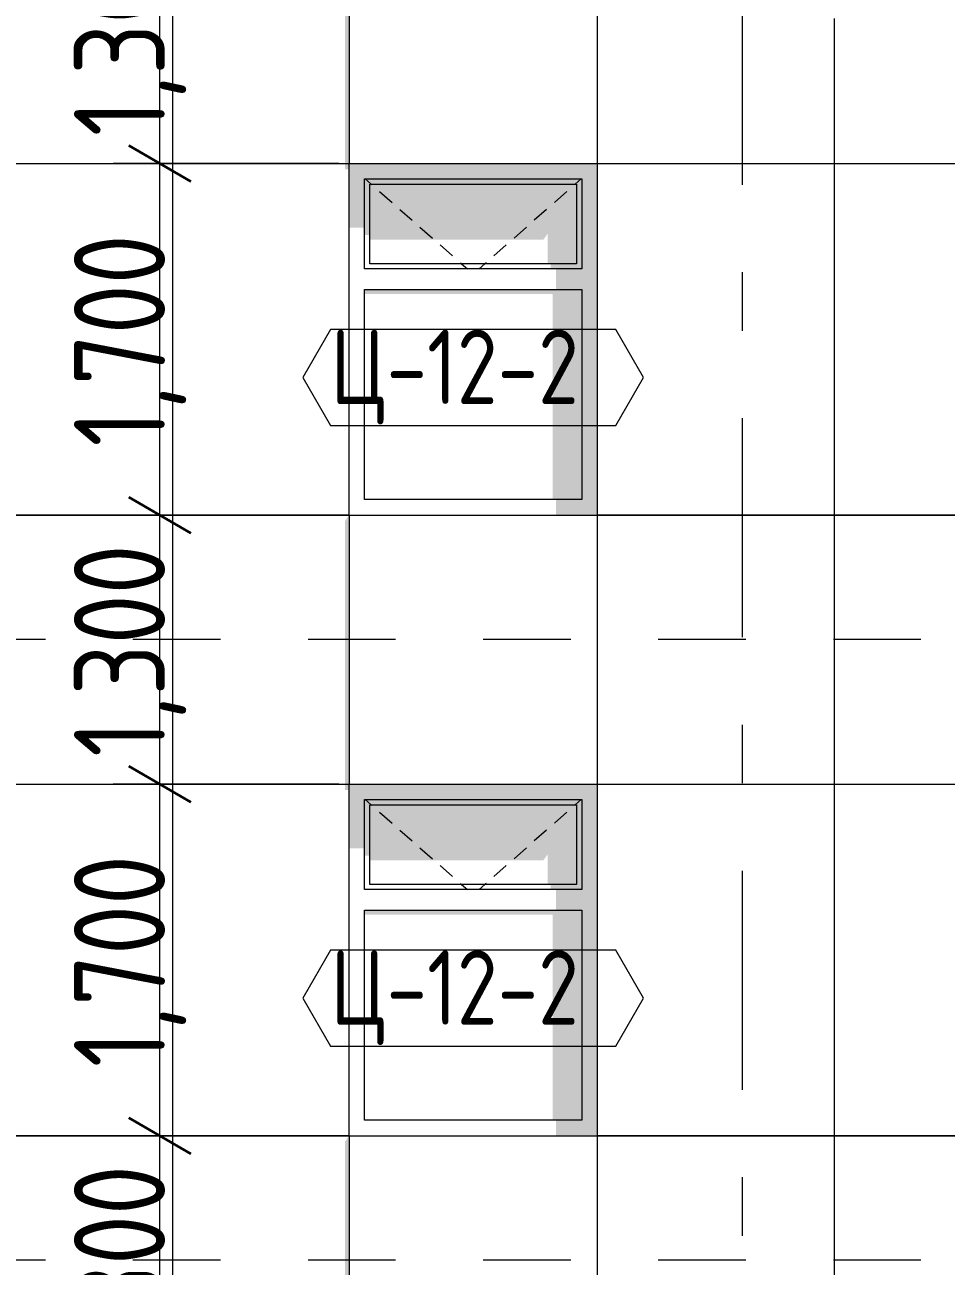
# Model space of a CAD drawing. Header units: millimetres. Extents: x 18162 to 7085488, y 72188 to 247925.
# Drawn here: x 5955990 to 5960445, y 100526 to 106526 of the extents above; entities that cross this region are included whole.
import ezdxf
from ezdxf.enums import TextEntityAlignment as Align

# ---------------------------------------------------------------- set-up
doc = ezdxf.new("R2010")
doc.units = ezdxf.units.MM
doc.header["$MEASUREMENT"] = 0
doc.linetypes.add('Dashed', pattern=[423.333333, 211.666667, -211.666667])
doc.linetypes.add('Double Dashed', pattern=[1093.611073, 529.166651, -211.666656, 141.111112, -211.666656])
for name, color, linetype in [('Archicad Windows', 7, 'Continuous'), ('Structural - Bearing', 7, 'Continuous'), ('Structural - Grid', 7, 'Continuous')]:
    doc.layers.add(name, color=color, linetype=linetype)
doc.styles.add('GENERATED_STYLE_3', font='', dxfattribs={"width": 0.8})
doc.styles.get('GENERATED_STYLE_3').set_extended_font_data('ISOCPEUR MON')
doc.dimstyles.new('GENERATED_STYLE__32', dxfattribs={"dimtxt": 440.00001, "dimasz": 228, "dimexe": 0.18, "dimexo": 50, "dimgap": 0, "dimtad": 1, "dimdec": 0, "dimzin": 0, "dimdsep": 46, "dimtxsty": 'GENERATED_STYLE_3', "dimblk": 'ARROWHEAD_2', "dimblk1": 'ARROWHEAD_2', "dimblk2": 'ARROWHEAD_2', "dimcen": 0.09, "dimclrd": 13, "dimclre": 13, "dimclrt": 13, "dimadec": 0, "dimazin": 0, "dimtfac": 1, "dimtdec": 4, "dimtmove": 0, "dimatfit": 3, "dimfxl": 1, "dimtolj": 1, "dimtzin": 0, "dimarcsym": 0})

# ---------------------------------------------------------------- blocks, each defined once
blk = doc.blocks.new('*X2804', base_point=(6050603.8, 91556.2))
at = {"layer": 'Structural - Bearing', "color": 8, "linetype": 'Continuous', "lineweight": 13}
for p, q in [((5955103.8, 103456.2), (5955103.8, 101156.2)), ((5956703.8, 103456.2), (5956703.8, 101156.2)), ((5953658.1, 102856.2), (5954603.8, 102856.2)), ((5954603.8, 102856.2), (5955103.8, 102856.2)), ((5955103.8, 102856.2), (5956203.8, 102856.2)), ((5956203.8, 102856.2), (5956703.8, 102856.2)), ((5956703.8, 102856.2), (5957558.1, 102856.2)), ((5953658.1, 101156.2), (5954603.8, 101156.2)), ((5954603.8, 101156.2), (5953658.1, 101156.2)), ((5955103.8, 101156.2), (5954603.8, 101156.2)), ((5954603.8, 101156.2), (5955103.8, 101156.2)), ((5955103.8, 101156.2), (5956203.8, 101156.2)), ((5955103.8, 101156.2), (5955103.8, 100556.2)), ((5956203.8, 101156.2), (5955103.8, 101156.2)), ((5956703.8, 101156.2), (5956203.8, 101156.2)), ((5956203.8, 101156.2), (5956703.8, 101156.2)), ((5956703.8, 101156.2), (5957558.1, 101156.2)), ((5956703.8, 101156.2), (5956703.8, 100556.2)), ((5957558.1, 101156.2), (5956703.8, 101156.2)), ((5955103.8, 100556.2), (5955103.8, 100456.2)), ((5956703.8, 100556.2), (5956703.8, 100456.2))]:
    blk.add_line(p, q, dxfattribs=at)
blk = doc.blocks.new('*X2805', base_point=(6050603.8, 91556.2))
at = {"layer": 'Structural - Bearing', "color": 8, "linetype": 'Continuous', "lineweight": 13}
for p, q in [((5959903.8, 103456.2), (5959903.8, 101156.2)), ((5958758.1, 102856.2), (5959403.8, 102856.2)), ((5959403.8, 102856.2), (5959903.8, 102856.2)), ((5959903.8, 102856.2), (5960558.1, 102856.2)), ((5958758.1, 101156.2), (5959403.8, 101156.2)), ((5959403.8, 101156.2), (5958758.1, 101156.2)), ((5959903.8, 101156.2), (5959403.8, 101156.2)), ((5959403.8, 101156.2), (5959903.8, 101156.2)), ((5959903.8, 101156.2), (5960558.1, 101156.2)), ((5959903.8, 101156.2), (5959903.8, 100556.2)), ((5960558.1, 101156.2), (5959903.8, 101156.2)), ((5959903.8, 100556.2), (5959903.8, 100456.2))]:
    blk.add_line(p, q, dxfattribs=at)
blk = doc.blocks.new('*X2808', base_point=(6050603.8, 91556.2))
at = {"layer": 'Structural - Bearing', "color": 8, "linetype": 'Continuous', "lineweight": 13}
for p, q in [((5955103.8, 106456.2), (5955103.8, 104156.2)), ((5956703.8, 106456.2), (5956703.8, 104156.2)), ((5953658.1, 105856.2), (5954603.8, 105856.2)), ((5954603.8, 105856.2), (5955103.8, 105856.2)), ((5955103.8, 105856.2), (5956203.8, 105856.2)), ((5956203.8, 105856.2), (5956703.8, 105856.2)), ((5956703.8, 105856.2), (5957558.1, 105856.2)), ((5953658.1, 104156.2), (5954603.8, 104156.2)), ((5954603.8, 104156.2), (5953658.1, 104156.2)), ((5955103.8, 104156.2), (5954603.8, 104156.2)), ((5954603.8, 104156.2), (5955103.8, 104156.2)), ((5955103.8, 104156.2), (5956203.8, 104156.2)), ((5955103.8, 104156.2), (5955103.8, 103556.2)), ((5956203.8, 104156.2), (5955103.8, 104156.2)), ((5956703.8, 104156.2), (5956203.8, 104156.2)), ((5956203.8, 104156.2), (5956703.8, 104156.2)), ((5956703.8, 104156.2), (5957558.1, 104156.2)), ((5956703.8, 104156.2), (5956703.8, 103556.2)), ((5957558.1, 104156.2), (5956703.8, 104156.2)), ((5955103.8, 103556.2), (5955103.8, 103456.2)), ((5956703.8, 103556.2), (5956703.8, 103456.2))]:
    blk.add_line(p, q, dxfattribs=at)
blk = doc.blocks.new('*X2809', base_point=(6050603.8, 91556.2))
at = {"layer": 'Structural - Bearing', "color": 8, "linetype": 'Continuous', "lineweight": 13}
for p, q in [((5959903.8, 106456.2), (5959903.8, 104156.2)), ((5958758.1, 105856.2), (5959403.8, 105856.2)), ((5959403.8, 105856.2), (5959903.8, 105856.2)), ((5959903.8, 105856.2), (5960558.1, 105856.2)), ((5958758.1, 104156.2), (5959403.8, 104156.2)), ((5959403.8, 104156.2), (5958758.1, 104156.2)), ((5959903.8, 104156.2), (5959403.8, 104156.2)), ((5959403.8, 104156.2), (5959903.8, 104156.2)), ((5959903.8, 104156.2), (5960558.1, 104156.2)), ((5959903.8, 104156.2), (5959903.8, 103556.2)), ((5960558.1, 104156.2), (5959903.8, 104156.2)), ((5959903.8, 103556.2), (5959903.8, 103456.2))]:
    blk.add_line(p, q, dxfattribs=at)
blk = doc.blocks.new('*X2812', base_point=(6050603.8, 91556.2))
at = {"layer": 'Structural - Bearing', "color": 8, "linetype": 'Continuous', "lineweight": 13}
for p, q in [((5955103.8, 109456.2), (5955103.8, 107156.2)), ((5956703.8, 109456.2), (5956703.8, 107156.2)), ((5953658.1, 108856.2), (5954603.8, 108856.2)), ((5954603.8, 108856.2), (5955103.8, 108856.2)), ((5955103.8, 108856.2), (5956203.8, 108856.2)), ((5956203.8, 108856.2), (5956703.8, 108856.2)), ((5956703.8, 108856.2), (5957558.1, 108856.2)), ((5953658.1, 107156.2), (5954603.8, 107156.2)), ((5954603.8, 107156.2), (5953658.1, 107156.2)), ((5955103.8, 107156.2), (5954603.8, 107156.2)), ((5954603.8, 107156.2), (5955103.8, 107156.2)), ((5955103.8, 107156.2), (5956203.8, 107156.2)), ((5955103.8, 107156.2), (5955103.8, 106556.2)), ((5956203.8, 107156.2), (5955103.8, 107156.2)), ((5956703.8, 107156.2), (5956203.8, 107156.2)), ((5956203.8, 107156.2), (5956703.8, 107156.2)), ((5956703.8, 107156.2), (5957558.1, 107156.2)), ((5956703.8, 107156.2), (5956703.8, 106556.2)), ((5957558.1, 107156.2), (5956703.8, 107156.2)), ((5955103.8, 106556.2), (5955103.8, 106456.2)), ((5956703.8, 106556.2), (5956703.8, 106456.2))]:
    blk.add_line(p, q, dxfattribs=at)
blk = doc.blocks.new('*X2813', base_point=(6050603.8, 91556.2))
at = {"layer": 'Structural - Bearing', "color": 8, "linetype": 'Continuous', "lineweight": 13}
blk.add_line((5959903.8, 106556.2), (5959903.8, 106456.2), dxfattribs=at)
blk = doc.blocks.new('*D3019', base_point=(6050603.8, 91556.2))
at = {"color": 13, "linetype": 'Continuous', "lineweight": 13}
for p, q in [((5956642.8, 99856.2), (5956642.8, 101156.2)), ((5957508.1, 99856.2), (5956417.8, 99856.2)), ((5956642.8, 98156.2), (5956642.8, 99856.2)), ((5957508.1, 98156.2), (5956417.8, 98156.2)), ((5956642.8, 96856.2), (5956642.8, 98156.2))]:
    blk.add_line(p, q, dxfattribs=at)
at = {"color": 12, "linetype": 'Continuous', "lineweight": 35}
for p, q in [((5956492.8, 99942.8), (5956792.8, 99769.6)), ((5956492.8, 98242.8), (5956792.8, 98069.6))]:
    blk.add_line(p, q, dxfattribs=at)
at = {"color": 13, "lineweight": 13, "insert": (5956770.3, 98488), "char_height": 440, "attachment_point": 7, "rotation": 90, "style": 'GENERATED_STYLE_3'}
blk.add_mtext('\\A1;{\\pql;\\fISOCPEUR MON|b0|i0|c0|p0;\\W0.800000;1,700}', dxfattribs=at)
blk = doc.blocks.new('ARROWHEAD_2')
at = {"color": 0, "linetype": 'Continuous', "lineweight": 0}
for p, q in [((-0.378, -0.655), (0.378, 0.655)), ((0, 0), (-1, 0))]:
    blk.add_line(p, q, dxfattribs=at)
blk = doc.blocks.new('*D3020', base_point=(6050603.8, 91556.2))
at = {"color": 12, "linetype": 'Continuous', "lineweight": 35}
for p, q in [((5956492.8, 101242.8), (5956792.8, 101069.6)), ((5956492.8, 99942.8), (5956792.8, 99769.6))]:
    blk.add_line(p, q, dxfattribs=at)
at = {"color": 13, "linetype": 'Continuous', "lineweight": 13}
blk.add_line((5956642.8, 99856.2), (5956642.8, 101156.2), dxfattribs=at)
at = {"color": 13, "lineweight": 13, "insert": (5956770.3, 99988), "char_height": 440, "attachment_point": 7, "rotation": 90, "style": 'GENERATED_STYLE_3'}
blk.add_mtext('\\A1;{\\pql;\\fISOCPEUR MON|b0|i0|c0|p0;\\W0.800000;1,300}', dxfattribs=at)
blk = doc.blocks.new('*D3021', base_point=(6050603.8, 91556.2))
at = {"color": 13, "linetype": 'Continuous', "lineweight": 13}
for p, q in [((5956642.8, 102856.2), (5956642.8, 104156.2)), ((5957508.1, 102856.2), (5956417.8, 102856.2)), ((5956642.8, 101156.2), (5956642.8, 102856.2)), ((5957508.1, 101156.2), (5956417.8, 101156.2)), ((5956642.8, 99856.2), (5956642.8, 101156.2))]:
    blk.add_line(p, q, dxfattribs=at)
at = {"color": 12, "linetype": 'Continuous', "lineweight": 35}
for p, q in [((5956492.8, 102942.8), (5956792.8, 102769.6)), ((5956492.8, 101242.8), (5956792.8, 101069.6))]:
    blk.add_line(p, q, dxfattribs=at)
at = {"color": 13, "lineweight": 13, "insert": (5956770.3, 101488), "char_height": 440, "attachment_point": 7, "rotation": 90, "style": 'GENERATED_STYLE_3'}
blk.add_mtext('\\A1;{\\pql;\\fISOCPEUR MON|b0|i0|c0|p0;\\W0.800000;1,700}', dxfattribs=at)
blk = doc.blocks.new('*D3022', base_point=(6050603.8, 91556.2))
at = {"color": 12, "linetype": 'Continuous', "lineweight": 35}
for p, q in [((5956492.8, 104242.8), (5956792.8, 104069.6)), ((5956492.8, 102942.8), (5956792.8, 102769.6))]:
    blk.add_line(p, q, dxfattribs=at)
at = {"color": 13, "linetype": 'Continuous', "lineweight": 13}
blk.add_line((5956642.8, 102856.2), (5956642.8, 104156.2), dxfattribs=at)
at = {"color": 13, "lineweight": 13, "insert": (5956770.3, 102988), "char_height": 440, "attachment_point": 7, "rotation": 90, "style": 'GENERATED_STYLE_3'}
blk.add_mtext('\\A1;{\\pql;\\fISOCPEUR MON|b0|i0|c0|p0;\\W0.800000;1,300}', dxfattribs=at)
blk = doc.blocks.new('*D3023', base_point=(6050603.8, 91556.2))
at = {"color": 13, "linetype": 'Continuous', "lineweight": 13}
for p, q in [((5956642.8, 105856.2), (5956642.8, 107156.2)), ((5957508.1, 105856.2), (5956417.8, 105856.2)), ((5956642.8, 104156.2), (5956642.8, 105856.2)), ((5957508.1, 104156.2), (5956417.8, 104156.2)), ((5956642.8, 102856.2), (5956642.8, 104156.2))]:
    blk.add_line(p, q, dxfattribs=at)
at = {"color": 12, "linetype": 'Continuous', "lineweight": 35}
for p, q in [((5956492.8, 105942.8), (5956792.8, 105769.6)), ((5956492.8, 104242.8), (5956792.8, 104069.6))]:
    blk.add_line(p, q, dxfattribs=at)
at = {"color": 13, "lineweight": 13, "insert": (5956770.3, 104488), "char_height": 440, "attachment_point": 7, "rotation": 90, "style": 'GENERATED_STYLE_3'}
blk.add_mtext('\\A1;{\\pql;\\fISOCPEUR MON|b0|i0|c0|p0;\\W0.800000;1,700}', dxfattribs=at)
blk = doc.blocks.new('*D3024', base_point=(6050603.8, 91556.2))
at = {"color": 12, "linetype": 'Continuous', "lineweight": 35}
for p, q in [((5956492.8, 107242.8), (5956792.8, 107069.6)), ((5956492.8, 105942.8), (5956792.8, 105769.6))]:
    blk.add_line(p, q, dxfattribs=at)
at = {"color": 13, "linetype": 'Continuous', "lineweight": 13}
blk.add_line((5956642.8, 105856.2), (5956642.8, 107156.2), dxfattribs=at)
at = {"color": 13, "lineweight": 13, "insert": (5956770.3, 105988), "char_height": 440, "attachment_point": 7, "rotation": 90, "style": 'GENERATED_STYLE_3'}
blk.add_mtext('\\A1;{\\pql;\\fISOCPEUR MON|b0|i0|c0|p0;\\W0.800000;1,300}', dxfattribs=at)
blk = doc.blocks.new('*D3025', base_point=(6050603.8, 91556.2))
at = {"color": 12, "linetype": 'Continuous', "lineweight": 35}
for p, q in [((5956492.8, 108942.8), (5956792.8, 108769.6)), ((5956492.8, 107242.8), (5956792.8, 107069.6))]:
    blk.add_line(p, q, dxfattribs=at)
at = {"color": 13, "linetype": 'Continuous', "lineweight": 13}
for p, q in [((5957508.1, 108856.2), (5956417.8, 108856.2)), ((5956642.8, 107156.2), (5956642.8, 108856.2)), ((5957508.1, 107156.2), (5956417.8, 107156.2)), ((5956642.8, 105856.2), (5956642.8, 107156.2))]:
    blk.add_line(p, q, dxfattribs=at)
at = {"color": 13, "lineweight": 13, "insert": (5956770.3, 107488), "char_height": 440, "attachment_point": 7, "rotation": 90, "style": 'GENERATED_STYLE_3'}
blk.add_mtext('\\A1;{\\pql;\\fISOCPEUR MON|b0|i0|c0|p0;\\W0.800000;1,700}', dxfattribs=at)
blk = doc.blocks.new('Label_238_3', base_point=(5958158.1, 101587.1))
at = {"color": 13, "linetype": 'Continuous', "lineweight": 13, "flags": 128}
blk.add_lwpolyline([(5957334.2, 101821.3), (5957468.3, 101589.1), (5958847.9, 101589.1), (5958982, 101821.3), (5958847.9, 102053.6), (5957468.3, 102053.6)], close=True, dxfattribs=at)
at = {"color": 13, "lineweight": 13, "insert": (5957468.3, 102052.9), "char_height": 360, "attachment_point": 1, "style": 'GENERATED_STYLE_3'}
blk.add_mtext('\\A1;{\\pql;\\pt0,253000;\\fISOCPEUR MON|b0|i0|c0|p0;\\W0.800000;Ц-12-2\\fISOCPEUR MON|b0|i0|c0|p0;\\W0.800000;\\A1{\\H.66x;\\S^  ;}\\fISOCPEUR MON|b0|i0|c0|p0;\\W0.800000;\\fISOCPEUR MON|b0|i0|c0|p0;\\W0.800000;\\A1{\\H.66x;\\S^  ;}\\fISOCPEUR MON|b0|i0|c0|p0;\\W0.800000; \\fISOCPEUR MON|b0|i0|c0|p0;\\W0.800000;\\fISOCPEUR MON|b0|i0|c0|p0;\\W0.800000;\\fISOCPEUR MON|b0|i0|c0|p0;\\W0.800000;\\fISOCPEUR MON|b0|i0|c0|p0;\\W0.800000;\\fISOCPEUR MON|b0|i0|c0|p0;\\W0.800000;\\fISOCPEUR MON|b0|i0|c0|p0;\\W0.800000;\\fISOCPEUR MON|b0|i0|c0|p0;\\W0.800000;\\fISOCPEUR MON|b0|i0|c0|p0;\\W0.800000;\\fISOCPEUR MON|b0|i0|c0|p0;\\W0.800000;\\fISOCPEUR MON|b0|i0|c0|p0;\\W0.800000;\\fISOCPEUR MON|b0|i0|c0|p0;\\W0.800000;\\fISOCPEUR MON|b0|i0|c0|p0;\\W0.800000;\\fISOCPEUR MON|b0|i0|c0|p0;\\W0.800000;\\fISOCPEUR MON|b0|i0|c0|p0;\\W0.800000;\\fISOCPEUR MON|b0|i0|c0|p0;\\W0.800000;\\fISOCPEUR MON|b0|i0|c0|p0;\\W0.800000;\\fISOCPEUR MON|b0|i0|c0|p0;\\W0.800000;\\fISOCPEUR MON|b0|i0|c0|p0;\\W0.800000;\\fISOCPEUR MON|b0|i0|c0|p0;\\W0.800000;\\fISOCPEUR MON|b0|i0|c0|p0;\\W0.800000;\\fISOCPEUR MON|b0|i0|c0|p0;\\W0.800000;\\fISOCPEUR MON|b0|i0|c0|p0;\\W0.800000;\\fISOCPEUR MON|b0|i0|c0|p0;\\W0.800000;\\fISOCPEUR MON|b0|i0|c0|p0;\\W0.800000;\\fISOCPEUR MON|b0|i0|c0|p0;\\W0.800000;\\fISOCPEUR MON|b0|i0|c0|p0;\\W0.800000;\\fISOCPEUR MON|b0|i0|c0|p0;\\W0.800000;\\fISOCPEUR MON|b0|i0|c0|p0;\\W0.800000;\\fISOCPEUR MON|b0|i0|c0|p0;\\W0.800000;\\fISOCPEUR MON|b0|i0|c0|p0;\\W0.800000;\\fISOCPEUR MON|b0|i0|c0|p0;\\W0.800000;\\fISOCPEUR MON|b0|i0|c0|p0;\\W0.800000;\\fISOCPEUR MON|b0|i0|c0|p0;\\W0.800000;\\fISOCPEUR MON|b0|i0|c0|p0;\\W0.800000;\\fISOCPEUR MON|b0|i0|c0|p0;\\W0.800000;\\fISOCPEUR MON|b0|i0|c0|p0;\\W0.800000;\\fISOCPEUR MON|b0|i0|c0|p0;\\W0.800000;\\fISOCPEUR MON|b0|i0|c0|p0;\\W0.800000;\\fISOCPEUR MON|b0|i0|c0|p0;\\W0.800000;\\fISOCPEUR MON|b0|i0|c0|p0;\\W0.800000;\\fISOCPEUR MON|b0|i0|c0|p0;\\W0.800000;\\fISOCPEUR MON|b0|i0|c0|p0;\\W0.800000;\\fISOCPEUR MON|b0|i0|c0|p0;\\W0.800000;}', dxfattribs=at)
blk = doc.blocks.new('Label_240_3', base_point=(5958158.1, 104587.1))
at = {"color": 13, "linetype": 'Continuous', "lineweight": 13, "flags": 128}
blk.add_lwpolyline([(5957334.2, 104821.3), (5957468.3, 104589.1), (5958847.9, 104589.1), (5958982, 104821.3), (5958847.9, 105053.6), (5957468.3, 105053.6)], close=True, dxfattribs=at)
at = {"color": 13, "lineweight": 13, "insert": (5957468.3, 105052.9), "char_height": 360, "attachment_point": 1, "style": 'GENERATED_STYLE_3'}
blk.add_mtext('\\A1;{\\pql;\\pt0,253000;\\fISOCPEUR MON|b0|i0|c0|p0;\\W0.800000;Ц-12-2\\fISOCPEUR MON|b0|i0|c0|p0;\\W0.800000;\\A1{\\H.66x;\\S^  ;}\\fISOCPEUR MON|b0|i0|c0|p0;\\W0.800000;\\fISOCPEUR MON|b0|i0|c0|p0;\\W0.800000;\\A1{\\H.66x;\\S^  ;}\\fISOCPEUR MON|b0|i0|c0|p0;\\W0.800000; \\fISOCPEUR MON|b0|i0|c0|p0;\\W0.800000;\\fISOCPEUR MON|b0|i0|c0|p0;\\W0.800000;\\fISOCPEUR MON|b0|i0|c0|p0;\\W0.800000;\\fISOCPEUR MON|b0|i0|c0|p0;\\W0.800000;\\fISOCPEUR MON|b0|i0|c0|p0;\\W0.800000;\\fISOCPEUR MON|b0|i0|c0|p0;\\W0.800000;\\fISOCPEUR MON|b0|i0|c0|p0;\\W0.800000;\\fISOCPEUR MON|b0|i0|c0|p0;\\W0.800000;\\fISOCPEUR MON|b0|i0|c0|p0;\\W0.800000;\\fISOCPEUR MON|b0|i0|c0|p0;\\W0.800000;\\fISOCPEUR MON|b0|i0|c0|p0;\\W0.800000;\\fISOCPEUR MON|b0|i0|c0|p0;\\W0.800000;\\fISOCPEUR MON|b0|i0|c0|p0;\\W0.800000;\\fISOCPEUR MON|b0|i0|c0|p0;\\W0.800000;\\fISOCPEUR MON|b0|i0|c0|p0;\\W0.800000;\\fISOCPEUR MON|b0|i0|c0|p0;\\W0.800000;\\fISOCPEUR MON|b0|i0|c0|p0;\\W0.800000;\\fISOCPEUR MON|b0|i0|c0|p0;\\W0.800000;\\fISOCPEUR MON|b0|i0|c0|p0;\\W0.800000;\\fISOCPEUR MON|b0|i0|c0|p0;\\W0.800000;\\fISOCPEUR MON|b0|i0|c0|p0;\\W0.800000;\\fISOCPEUR MON|b0|i0|c0|p0;\\W0.800000;\\fISOCPEUR MON|b0|i0|c0|p0;\\W0.800000;\\fISOCPEUR MON|b0|i0|c0|p0;\\W0.800000;\\fISOCPEUR MON|b0|i0|c0|p0;\\W0.800000;\\fISOCPEUR MON|b0|i0|c0|p0;\\W0.800000;\\fISOCPEUR MON|b0|i0|c0|p0;\\W0.800000;\\fISOCPEUR MON|b0|i0|c0|p0;\\W0.800000;\\fISOCPEUR MON|b0|i0|c0|p0;\\W0.800000;\\fISOCPEUR MON|b0|i0|c0|p0;\\W0.800000;\\fISOCPEUR MON|b0|i0|c0|p0;\\W0.800000;\\fISOCPEUR MON|b0|i0|c0|p0;\\W0.800000;\\fISOCPEUR MON|b0|i0|c0|p0;\\W0.800000;\\fISOCPEUR MON|b0|i0|c0|p0;\\W0.800000;\\fISOCPEUR MON|b0|i0|c0|p0;\\W0.800000;\\fISOCPEUR MON|b0|i0|c0|p0;\\W0.800000;\\fISOCPEUR MON|b0|i0|c0|p0;\\W0.800000;\\fISOCPEUR MON|b0|i0|c0|p0;\\W0.800000;\\fISOCPEUR MON|b0|i0|c0|p0;\\W0.800000;\\fISOCPEUR MON|b0|i0|c0|p0;\\W0.800000;\\fISOCPEUR MON|b0|i0|c0|p0;\\W0.800000;\\fISOCPEUR MON|b0|i0|c0|p0;\\W0.800000;\\fISOCPEUR MON|b0|i0|c0|p0;\\W0.800000;}', dxfattribs=at)
blk = doc.blocks.new('Standard grid marker[381]_3', base_point=(5959458.1, 151556.2))
at = {"layer": 'Structural - Grid', "color": 13, "linetype": 'Double Dashed', "lineweight": 13, "ltscale": 2}
blk.add_line((5959458.1, 150556.2), (5959458.1, 87056.2), dxfattribs=at)
at = {"layer": 'Structural - Grid', "color": 13, "lineweight": 13, "style": 'GENERATED_STYLE_3'}
blk.add_attdef('AC_MarkerText_1', text='', height=500, rotation=360, dxfattribs=at).set_placement((5959458.1, 85706.2), align=Align.TOP_CENTER)

msp = doc.modelspace()

# ---------------------------------------------------------------- hatches: boundary and pattern name
at = {"layer": 'Archicad Windows', "linetype": 'Continuous', "lineweight": 0}
for points in [[(5957558.1, 105781.2), (5957633.1, 105781.2), (5958683.1, 105781.2), (5958758.1, 105781.2), (5958758.1, 105856.2), (5957558.1, 105856.2)], [(5957633.1, 105781.2), (5957558.1, 105781.2), (5957558.1, 105545), (5957633.1, 105545)], [(5957633.1, 105781.2), (5957633.1, 105756.2), (5957658.1, 105756.2), (5958658.1, 105756.2), (5958683.1, 105756.2), (5958683.1, 105781.2)], [(5958758.1, 104231.2), (5958758.1, 105781.2), (5958683.1, 105781.2), (5958683.1, 105346.2), (5958683.1, 105246.2), (5958683.1, 104231.2)], [(5957658.1, 105756.2), (5957633.1, 105756.2), (5957633.1, 105509.7), (5957658.1, 105509.7)], [(5957658.1, 105756.2), (5957658.1, 105488.5), (5958498.1, 105488.5), (5958518.1, 105516.8), (5958518.1, 105371.2), (5958658.1, 105371.2), (5958658.1, 105756.2)], [(5958658.1, 105756.2), (5958658.1, 105371.2), (5958683.1, 105371.2), (5958683.1, 105756.2)], [(5958683.1, 105371.2), (5958533.1, 105371.2), (5958533.1, 105346.2), (5958683.1, 105346.2)], [(5958558.1, 105346.2), (5958558.1, 105246.2), (5958683.1, 105246.2), (5958683.1, 105346.2)], [(5958683.1, 105246.2), (5957633.1, 105246.2), (5957633.1, 105225), (5958543.1, 105225), (5958543.1, 104231.2), (5958683.1, 104231.2)], [(5958558.1, 104231.2), (5958558.1, 104156.2), (5958758.1, 104156.2), (5958758.1, 104231.2)], [(5957558.1, 102781.2), (5957633.1, 102781.2), (5958683.1, 102781.2), (5958758.1, 102781.2), (5958758.1, 102856.2), (5957558.1, 102856.2)], [(5957633.1, 102781.2), (5957558.1, 102781.2), (5957558.1, 102545), (5957633.1, 102545)], [(5957633.1, 102781.2), (5957633.1, 102756.2), (5957658.1, 102756.2), (5958658.1, 102756.2), (5958683.1, 102756.2), (5958683.1, 102781.2)], [(5958758.1, 101231.2), (5958758.1, 102781.2), (5958683.1, 102781.2), (5958683.1, 102346.2), (5958683.1, 102246.2), (5958683.1, 101231.2)], [(5957658.1, 102756.2), (5957633.1, 102756.2), (5957633.1, 102509.7), (5957658.1, 102509.7)], [(5957658.1, 102756.2), (5957658.1, 102488.5), (5958498.1, 102488.5), (5958518.1, 102516.8), (5958518.1, 102371.2), (5958658.1, 102371.2), (5958658.1, 102756.2)], [(5958658.1, 102756.2), (5958658.1, 102371.2), (5958683.1, 102371.2), (5958683.1, 102756.2)], [(5958683.1, 102371.2), (5958533.1, 102371.2), (5958533.1, 102346.2), (5958683.1, 102346.2)], [(5958558.1, 102346.2), (5958558.1, 102246.2), (5958683.1, 102246.2), (5958683.1, 102346.2)], [(5957633.1, 102246.2), (5957633.1, 102225), (5958543.1, 102225), (5958543.1, 101231.2), (5958683.1, 101231.2), (5958683.1, 102246.2)], [(5958758.1, 101231.2), (5958558.1, 101231.2), (5958558.1, 101156.2), (5958758.1, 101156.2)]]:
    msp.add_hatch(color=49, dxfattribs=at).paths.add_polyline_path(points)
at = {"layer": 'Structural - Bearing', "linetype": 'Continuous', "lineweight": 0}
for points in [[(5957558.1, 107156.2), (5957538.1, 107127.9), (5957538.1, 106456.2), (5957558.1, 106456.2)], [(5957558.1, 106456.2), (5957538.1, 106456.2), (5957538.1, 105827.9), (5957558.1, 105827.9)], [(5957538.1, 104127.9), (5957538.1, 103456.2), (5957558.1, 103456.2), (5957558.1, 104156.2)], [(5957538.1, 103456.2), (5957538.1, 102827.9), (5957558.1, 102827.9), (5957558.1, 103456.2)], [(5957558.1, 101156.2), (5957538.1, 101127.9), (5957538.1, 100456.2), (5957558.1, 100456.2)]]:
    msp.add_hatch(color=49, dxfattribs=at).paths.add_polyline_path(points)

# ---------------------------------------------------------------- linework, layer by layer
at = {"color": 8, "linetype": 'Dashed', "lineweight": 13, "ltscale": 2}
for p, q in [((5948046.5, 103556.2), (5978885, 103556.2)), ((5948046.5, 100556.2), (5978885, 100556.2))]:
    msp.add_line(p, q, dxfattribs=at)
at = {"layer": 'Archicad Windows', "color": 7, "linetype": 'Continuous', "lineweight": 13}
for p, q in [((5957558.1, 104156.2), (5957558.1, 105856.2)), ((5958758.1, 105856.2), (5958758.1, 104156.2)), ((5957558.1, 101156.2), (5957558.1, 102856.2)), ((5958758.1, 102856.2), (5958758.1, 101156.2))]:
    msp.add_line(p, q, dxfattribs=at)
at = {"layer": 'Archicad Windows', "color": 7, "linetype": 'Continuous', "lineweight": 9}
for p, q in [((5957633.1, 105346.2), (5957633.1, 105781.2)), ((5957633.1, 105781.2), (5958683.1, 105781.2)), ((5957636.5, 105781.2), (5957664.8, 105756.2)), ((5958679.8, 105781.2), (5958651.4, 105756.2)), ((5958683.1, 105781.2), (5958683.1, 105346.2)), ((5957658.1, 105371.2), (5957658.1, 105756.2)), ((5957658.1, 105756.2), (5958658.1, 105756.2)), ((5957664.8, 105756.2), (5957668.1, 105753.3)), ((5957705.6, 105720.2), (5957765.6, 105667.3)), ((5958610.6, 105720.2), (5958550.6, 105667.3)), ((5958651.4, 105756.2), (5958648.1, 105753.3)), ((5958658.1, 105756.2), (5958658.1, 105371.2)), ((5957803.1, 105634.2), (5957863.1, 105581.3)), ((5958513.1, 105634.2), (5958453.1, 105581.3)), ((5957900.6, 105548.2), (5957960.6, 105495.3)), ((5958415.6, 105548.2), (5958355.6, 105495.3)), ((5957998.1, 105462.3), (5958058.1, 105409.3)), ((5958318.1, 105462.3), (5958258.1, 105409.3)), ((5958658.1, 105371.2), (5957658.1, 105371.2)), ((5958095.6, 105376.3), (5958098.1, 105374.1)), ((5958098.1, 105374.1), (5958101.4, 105371.2)), ((5958101.4, 105371.2), (5958129.8, 105346.2)), ((5958214.8, 105371.2), (5958186.5, 105346.2)), ((5958218.1, 105374.1), (5958214.8, 105371.2)), ((5958220.6, 105376.3), (5958218.1, 105374.1)), ((5958683.1, 105346.2), (5957633.1, 105346.2)), ((5957633.1, 104231.2), (5957633.1, 105246.2)), ((5957633.1, 105246.2), (5958683.1, 105246.2)), ((5958683.1, 105246.2), (5958683.1, 104231.2)), ((5958683.1, 104231.2), (5957633.1, 104231.2)), ((5957633.1, 102346.2), (5957633.1, 102781.2)), ((5957633.1, 102781.2), (5958683.1, 102781.2)), ((5957636.5, 102781.2), (5957664.8, 102756.2)), ((5958679.8, 102781.2), (5958651.4, 102756.2)), ((5958683.1, 102781.2), (5958683.1, 102346.2)), ((5957658.1, 102371.2), (5957658.1, 102756.2)), ((5957658.1, 102756.2), (5958658.1, 102756.2)), ((5957664.8, 102756.2), (5957668.1, 102753.3)), ((5957705.6, 102720.2), (5957765.6, 102667.3)), ((5958610.6, 102720.2), (5958550.6, 102667.3)), ((5958651.4, 102756.2), (5958648.1, 102753.3)), ((5958658.1, 102756.2), (5958658.1, 102371.2)), ((5957803.1, 102634.2), (5957863.1, 102581.3)), ((5958513.1, 102634.2), (5958453.1, 102581.3)), ((5957900.6, 102548.2), (5957960.6, 102495.3)), ((5958415.6, 102548.2), (5958355.6, 102495.3)), ((5957998.1, 102462.3), (5958058.1, 102409.3)), ((5958318.1, 102462.3), (5958258.1, 102409.3)), ((5958658.1, 102371.2), (5957658.1, 102371.2)), ((5958095.6, 102376.3), (5958098.1, 102374.1)), ((5958098.1, 102374.1), (5958101.4, 102371.2)), ((5958101.4, 102371.2), (5958129.8, 102346.2)), ((5958214.8, 102371.2), (5958186.5, 102346.2)), ((5958218.1, 102374.1), (5958214.8, 102371.2)), ((5958220.6, 102376.3), (5958218.1, 102374.1)), ((5958683.1, 102346.2), (5957633.1, 102346.2)), ((5957633.1, 101231.2), (5957633.1, 102246.2)), ((5957633.1, 102246.2), (5958683.1, 102246.2)), ((5958683.1, 102246.2), (5958683.1, 101231.2)), ((5958683.1, 101231.2), (5957633.1, 101231.2))]:
    msp.add_line(p, q, dxfattribs=at)
at = {"layer": 'Structural - Bearing', "color": 7, "linetype": 'Continuous', "lineweight": 13}
for p, q in [((5957558.1, 107156.2), (5957558.1, 105856.2)), ((5958758.1, 107156.2), (5958758.1, 105856.2)), ((5957558.1, 105856.2), (5958758.1, 105856.2)), ((5957558.1, 104156.2), (5958758.1, 104156.2)), ((5957558.1, 104156.2), (5957558.1, 102856.2)), ((5958758.1, 104156.2), (5958758.1, 102856.2)), ((5957558.1, 102856.2), (5958758.1, 102856.2)), ((5957558.1, 101156.2), (5958758.1, 101156.2)), ((5957558.1, 101156.2), (5957558.1, 99856.2)), ((5958758.1, 101156.2), (5958758.1, 99856.2))]:
    msp.add_line(p, q, dxfattribs=at)

# ---------------------------------------------------------------- block references
at = {"color": 12, "linetype": 'Continuous', "lineweight": 13}
for name, p in [('Label_240_3', (5958158.1, 104587.1)), ('Label_238_3', (5958158.1, 101587.1))]:
    msp.add_blockref(name, p, dxfattribs=at)
at = {"layer": 'Structural - Bearing', "lineweight": 0}
for name in ['*X2812', '*X2813', '*X2808', '*X2809', '*X2804', '*X2805']:
    msp.add_blockref(name, (6050603.8, 91556.2), dxfattribs=at)
at = {"layer": 'Structural - Grid', "color": 13, "linetype": 'Continuous', "lineweight": 13}
msp.add_blockref('Standard grid marker[381]_3', (5959458.1, 151556.2), dxfattribs=at)

# ---------------------------------------------------------------- dimensions: what is measured, and where the dimension line sits
at = {"color": 13, "linetype": 'Continuous', "lineweight": 13}
for base, p1, p2, picture, middle in [((5956642.8, 108856.2), (5957558.1, 107156.2), (5957558.1, 108856.2), '*D3025', (5956334.8, 108225.1)), ((5956642.8, 107156.2), (5957558.1, 105856.2), (5957558.1, 107156.2), '*D3024', (5956334.8, 106725.1)), ((5956642.8, 105856.2), (5957558.1, 104156.2), (5957558.1, 105856.2), '*D3023', (5956334.8, 105225.1)), ((5956642.8, 104156.2), (5957558.1, 102856.2), (5957558.1, 104156.2), '*D3022', (5956334.8, 103725.1)), ((5956642.8, 102856.2), (5957558.1, 101156.2), (5957558.1, 102856.2), '*D3021', (5956334.8, 102225.1)), ((5956642.8, 101156.2), (5957558.1, 99856.2), (5957558.1, 101156.2), '*D3020', (5956334.8, 100725.1)), ((5956642.8, 99856.2), (5957558.1, 98156.2), (5957558.1, 99856.2), '*D3019', (5956334.8, 99225.1))]:
    dim = msp.add_linear_dim(base=base, p1=p1, p2=p2, angle=90, dimstyle='GENERATED_STYLE__32', dxfattribs=at)
    dim.commit()
    dim.dimension.update_dxf_attribs({"geometry": picture, "text_midpoint": middle, "dimtype": 160, "text_rotation": 90})

doc.saveas('drawing.dxf')
